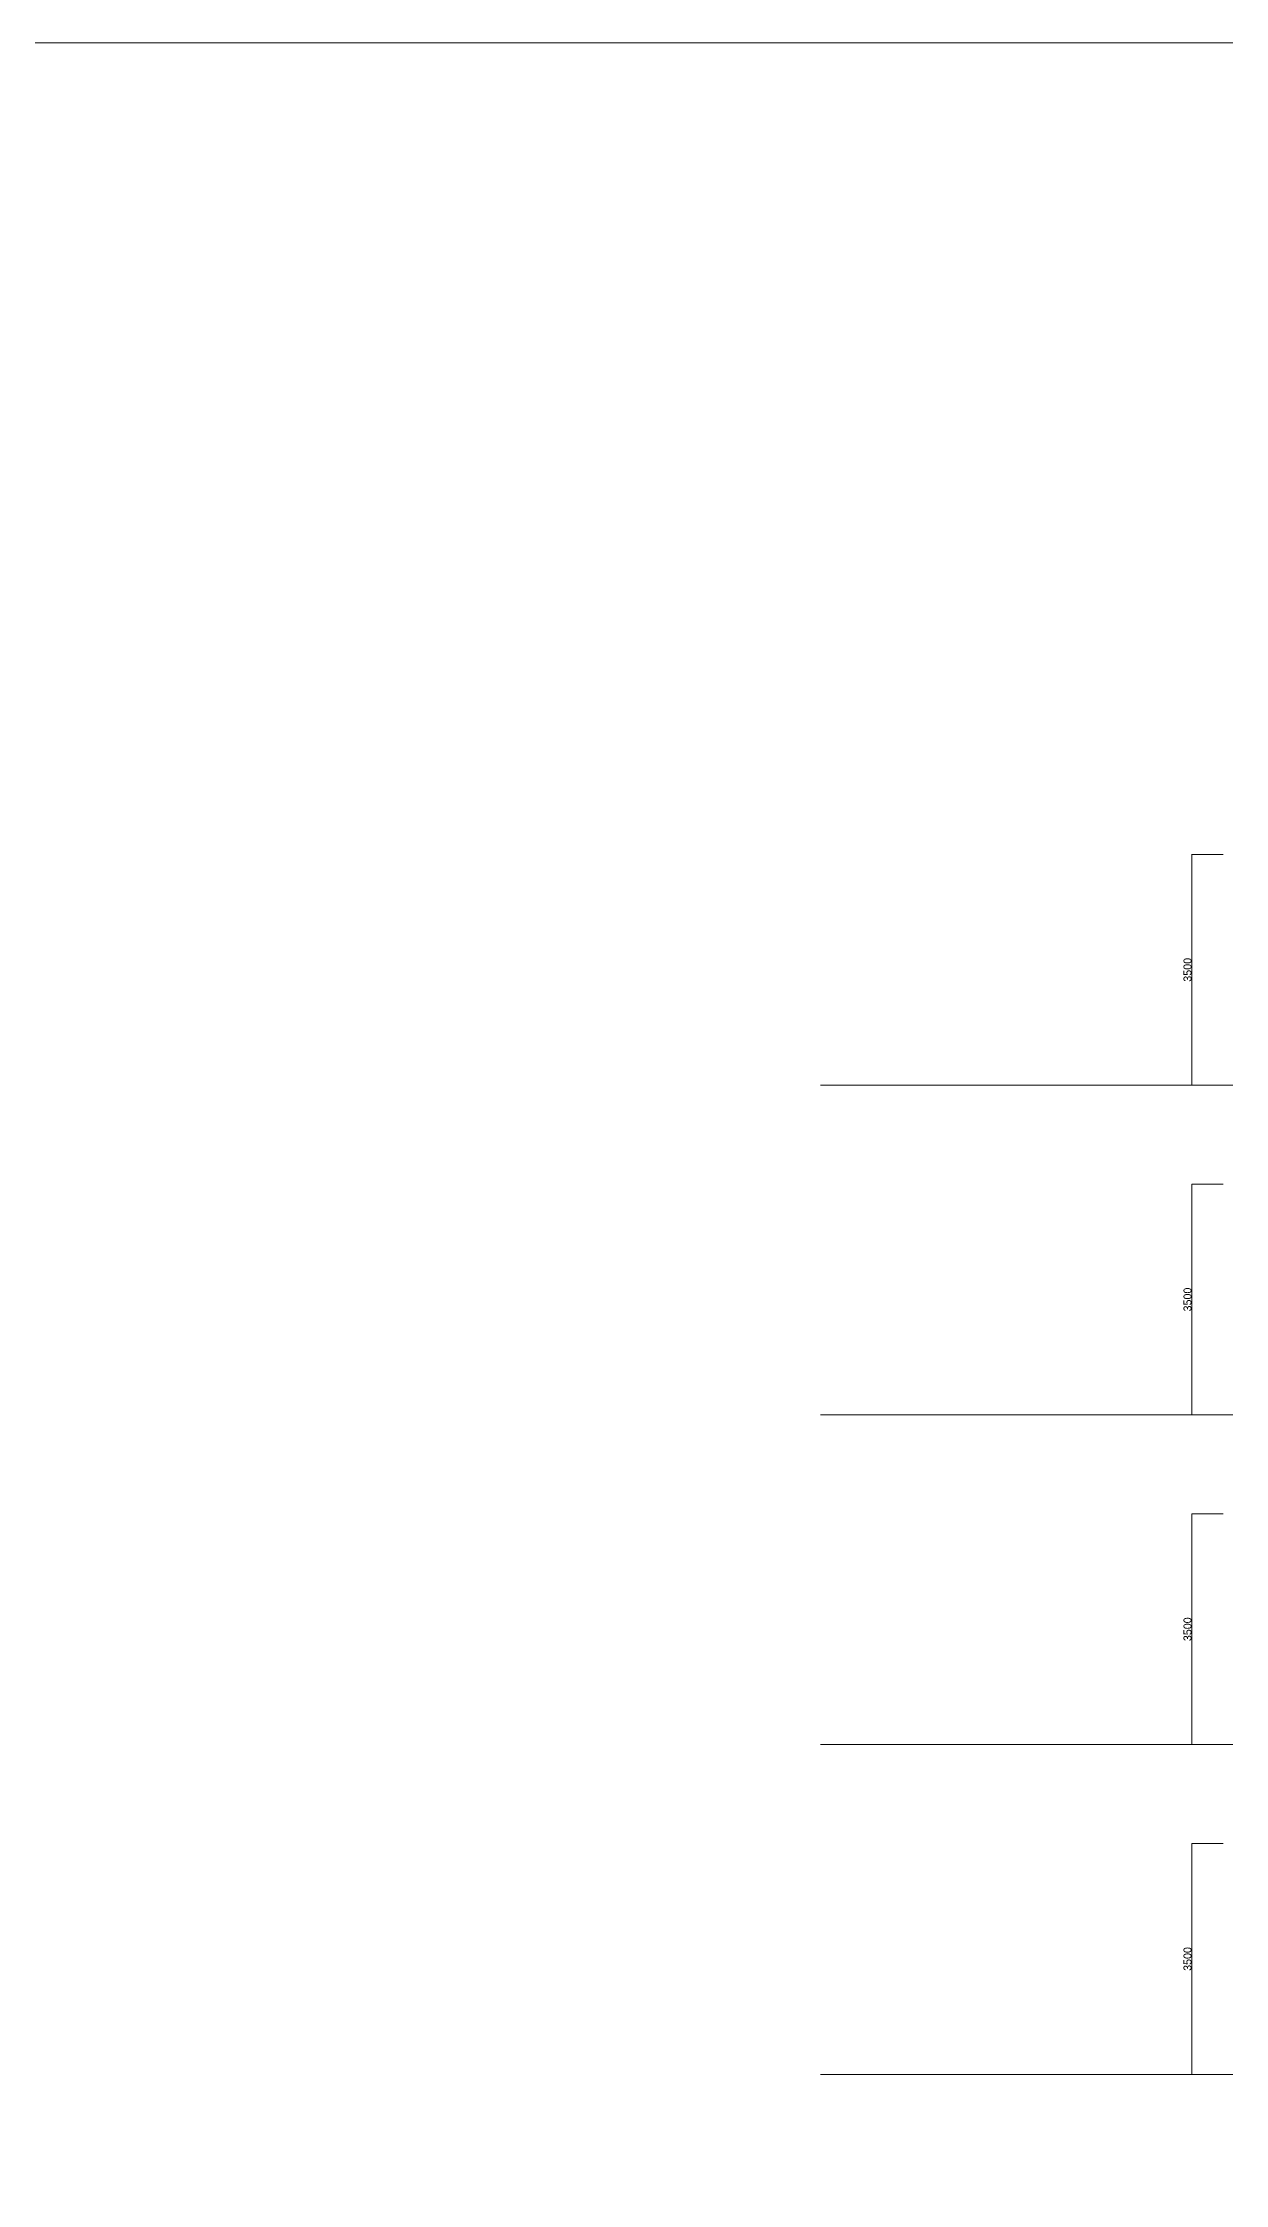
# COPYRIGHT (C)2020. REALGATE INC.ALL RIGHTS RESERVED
# Model space of a CAD drawing. Header units: millimetres. Extents: x -376000 to 292178, y -193032 to 188048.
# Drawn here: x -325933 to -307997, y -167972 to -135500 of the extents above; entities that cross this region are included whole.
import ezdxf

# ---------------------------------------------------------------- set-up
doc = ezdxf.new("R2010")
doc.units = ezdxf.units.MM
doc.header["$PDMODE"] = 1
doc.header["$PDSIZE"] = -2
doc.layers.add('04_0.10', color=7, linetype='Continuous', lineweight=9, true_color=0x0099ff)
doc.layers.add('_平面図（新設） (2D)', color=7, linetype='Continuous', lineweight=5)
doc.layers.add('寸法', color=7, linetype='Continuous', lineweight=5)
doc.styles.add('Hiragino Kaku Gothic Pro W3', font='', dxfattribs={"bigfont": 'Hiragino Kaku Gothic Pro W3'})
doc.styles.add('Hiragino Sans W3', font='', dxfattribs={"bigfont": 'Hiragino Sans W3'})
doc.styles.get('Hiragino Kaku Gothic Pro W3').set_extended_font_data('Hiragino Kaku Gothic Pro W3')
doc.styles.get('Hiragino Sans W3').set_extended_font_data('Hiragino Sans W3')
doc.dimstyles.new('建具表寸法', dxfattribs={"dimtxt": 161.781684, "dimasz": 0.199988, "dimexe": 0, "dimexo": 0.3, "dimgap": 0.005, "dimtad": 1, "dimdsep": 46, "dimtxsty": 'Hiragino Sans W3', "dimblk": 'DOT', "dimblk1": 'DOT', "dimblk2": 'DOT', "dimcen": 0, "dimazin": 0, "dimtfac": 1, "dimtix": 1, "dimtmove": 0, "dimatfit": 0, "dimldrblk": 'VW_FILLEDARROW', "dimfxl": 1, "dimfrac": 2, "dimtolj": 1, "dimarcsym": 0})

# ---------------------------------------------------------------- blocks, each defined once
blk = doc.blocks.new('_Dot')
at = {"color": 0, "linetype": 'ByBlock', "lineweight": -2}
blk.add_line((-0.5, 0), (-1, 0), dxfattribs=at)
at = {"color": 0, "linetype": 'ByBlock', "const_width": 0.5}
blk.add_lwpolyline([(-0.25, 0, 1), (0.25, 0, 1)], format="xyb", close=True, dxfattribs=at)
blk = doc.blocks.new('*D970')
at = {"layer": 'Defpoints', "color": 0}
for p in [(-308029, -147807), (-308504, -151307), (-308029, -151307)]:
    blk.add_point(p, dxfattribs=at)
at = {"layer": '寸法', "color": 0, "lineweight": -2}
for p, q in [((-308029, -147807), (-308504, -147807)), ((-308504, -147819), (-308504, -151295)), ((-308029, -151307), (-308504, -151307))]:
    blk.add_line(p, q, dxfattribs=at)
at = {"layer": '寸法', "color": 0, "lineweight": -2, "xscale": 11.999267578125, "yscale": 11.999267578125, "zscale": 11.999267578125}
for p, rotation in [((-308504, -147807), 90), ((-308504, -151307), 270)]:
    blk.add_blockref('_Dot', p, dxfattribs=dict(at, rotation=rotation))
at = {"layer": '寸法', "color": 0, "insert": (-308568, -149557), "char_height": 121.3, "attachment_point": 5, "rotation": 90, "style": 'Hiragino Kaku Gothic Pro W3'}
blk.add_mtext('\\A1;3500', dxfattribs=at)
blk = doc.blocks.new('VW_FILLEDARROW')
at = {"color": 0, "linetype": 'Continuous', "lineweight": 5, "transparency": 16777216, "flags": 128}
blk.add_lwpolyline([(-161.3, 43.2), (0, 0), (-161.3, -43.2)], close=True, dxfattribs=at)
blk = doc.blocks.new('*D973')
at = {"layer": 'Defpoints', "color": 0}
for p in [(-308029, -152807), (-308504, -156307), (-308029, -156307)]:
    blk.add_point(p, dxfattribs=at)
at = {"layer": '寸法', "color": 0, "lineweight": -2}
for p, q in [((-308029, -152807), (-308504, -152807)), ((-308504, -152819), (-308504, -156295)), ((-308029, -156307), (-308504, -156307))]:
    blk.add_line(p, q, dxfattribs=at)
at = {"layer": '寸法', "color": 0, "lineweight": -2, "xscale": 11.999267578125, "yscale": 11.999267578125, "zscale": 11.999267578125}
for p, rotation in [((-308504, -152807), 90), ((-308504, -156307), 270)]:
    blk.add_blockref('_Dot', p, dxfattribs=dict(at, rotation=rotation))
at = {"layer": '寸法', "color": 0, "insert": (-308568, -154557), "char_height": 121.3, "attachment_point": 5, "rotation": 90, "style": 'Hiragino Kaku Gothic Pro W3'}
blk.add_mtext('\\A1;3500', dxfattribs=at)
blk = doc.blocks.new('*D980')
at = {"layer": 'Defpoints', "color": 0}
for p in [(-308029, -162807), (-308504, -166307), (-308029, -166307)]:
    blk.add_point(p, dxfattribs=at)
at = {"layer": '寸法', "color": 0, "lineweight": -2}
for p, q in [((-308029, -162807), (-308504, -162807)), ((-308504, -162819), (-308504, -166295)), ((-308029, -166307), (-308504, -166307))]:
    blk.add_line(p, q, dxfattribs=at)
at = {"layer": '寸法', "color": 0, "lineweight": -2, "xscale": 11.999267578125, "yscale": 11.999267578125, "zscale": 11.999267578125}
for p, rotation in [((-308504, -162807), 90), ((-308504, -166307), 270)]:
    blk.add_blockref('_Dot', p, dxfattribs=dict(at, rotation=rotation))
at = {"layer": '寸法', "color": 0, "insert": (-308568, -164557), "char_height": 121.3, "attachment_point": 5, "rotation": 90, "style": 'Hiragino Kaku Gothic Pro W3'}
blk.add_mtext('\\A1;3500', dxfattribs=at)
blk = doc.blocks.new('*D987')
at = {"layer": 'Defpoints', "color": 0}
for p in [(-308029, -157807), (-308504, -161307), (-308029, -161307)]:
    blk.add_point(p, dxfattribs=at)
at = {"layer": '寸法', "color": 0, "lineweight": -2}
for p, q in [((-308029, -157807), (-308504, -157807)), ((-308504, -157819), (-308504, -161295)), ((-308029, -161307), (-308504, -161307))]:
    blk.add_line(p, q, dxfattribs=at)
at = {"layer": '寸法', "color": 0, "lineweight": -2, "xscale": 11.999267578125, "yscale": 11.999267578125, "zscale": 11.999267578125}
for p, rotation in [((-308504, -157807), 90), ((-308504, -161307), 270)]:
    blk.add_blockref('_Dot', p, dxfattribs=dict(at, rotation=rotation))
at = {"layer": '寸法', "color": 0, "insert": (-308568, -159557), "char_height": 121.3, "attachment_point": 5, "rotation": 90, "style": 'Hiragino Kaku Gothic Pro W3'}
blk.add_mtext('\\A1;3500', dxfattribs=at)
blk = doc.blocks.new('平面図（新設） (2D)')
at = {"layer": '04_0.10'}
for p, q in [((-274136.181, -151307.171), (-314136.181, -151307.171)), ((-274136.181, -156307.171), (-314136.181, -156307.171)), ((-274136.181, -161307.171), (-314136.181, -161307.171)), ((-274136.181, -166307.171), (-314136.181, -166307.171))]:
    blk.add_line(p, q, dxfattribs=at)
at = {"layer": '04_0.10', "lineweight": 18, "flags": 128}
blk.add_lwpolyline([(-376000, -135500), (-60611.171, -135500), (-60611.171, -193031.518), (-376000, -193031.518)], close=True, dxfattribs=at)
at = {"layer": '寸法'}
for base, p1, p2, picture, middle in [((-308504.494, -151307.171), (-308029.115, -147807.171), (-308029.115, -151307.171), '*D970', (-308567.892, -149557.171)), ((-308504.494, -156307.171), (-308029.115, -152807.171), (-308029.115, -156307.171), '*D973', (-308567.892, -154557.171)), ((-308504.494, -161307.171), (-308029.115, -157807.171), (-308029.115, -161307.171), '*D987', (-308567.892, -159557.171)), ((-308504.494, -166307.171), (-308029.115, -162807.171), (-308029.115, -166307.171), '*D980', (-308567.892, -164557.171))]:
    dim = blk.add_linear_dim(base=base, p1=p1, p2=p2, angle=270, dimstyle='建具表寸法', override={"dimtxt": 121.336263, "dimasz": 11.999268, "dimgap": 0.75, "dimpost": '<>', "dimtxsty": 'Hiragino Kaku Gothic Pro W3', "dimtmove": 2}, dxfattribs=at)
    dim.commit()
    dim.dimension.update_dxf_attribs({"geometry": picture, "text_midpoint": middle})

msp = doc.modelspace()

# ---------------------------------------------------------------- block references
at = {"layer": '_平面図（新設） (2D)'}
msp.add_blockref('平面図（新設） (2D)', (0, 0), dxfattribs=at)

doc.saveas('drawing.dxf')
